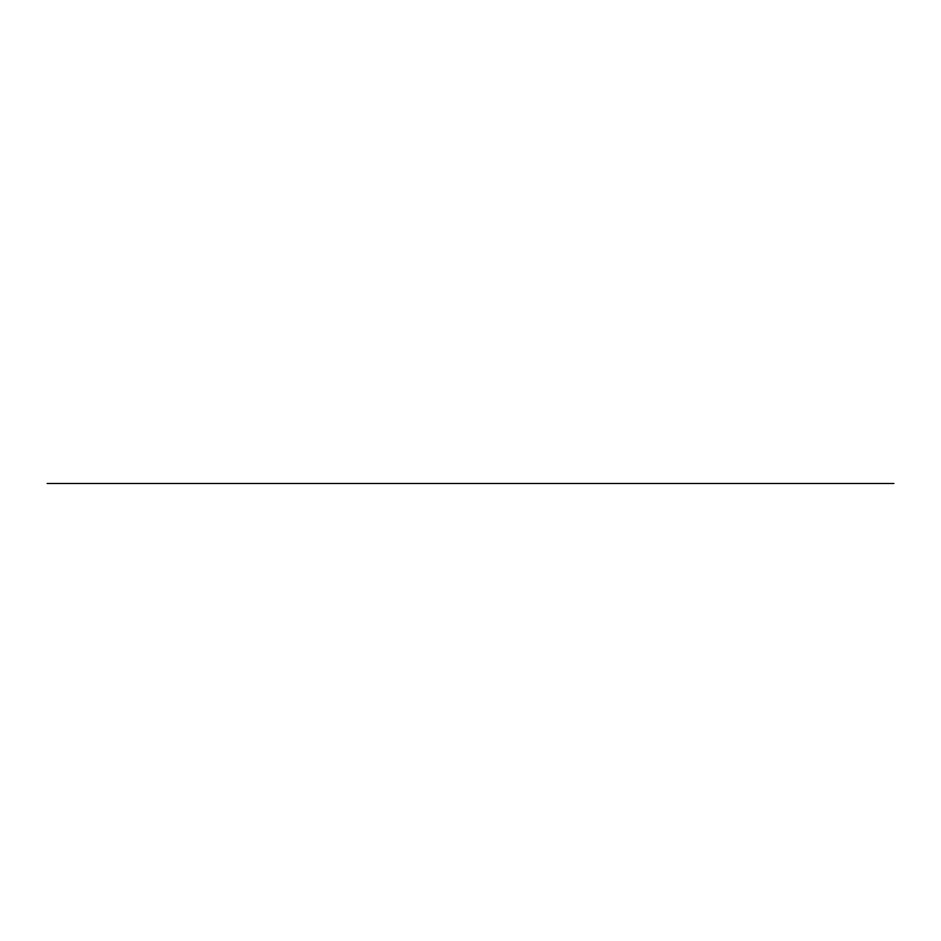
<?xml version="1.0" encoding="UTF-8"?>
<svg xmlns="http://www.w3.org/2000/svg" width="941" height="941" viewBox="0 0 941 941"><rect width="100%" height="100%" fill="white"/><g stroke="black" fill="none" stroke-linecap="round" stroke-linejoin="round"><path stroke-width="1.41" d="M47.05 483.486L893.95 483.486"/></g></svg>
